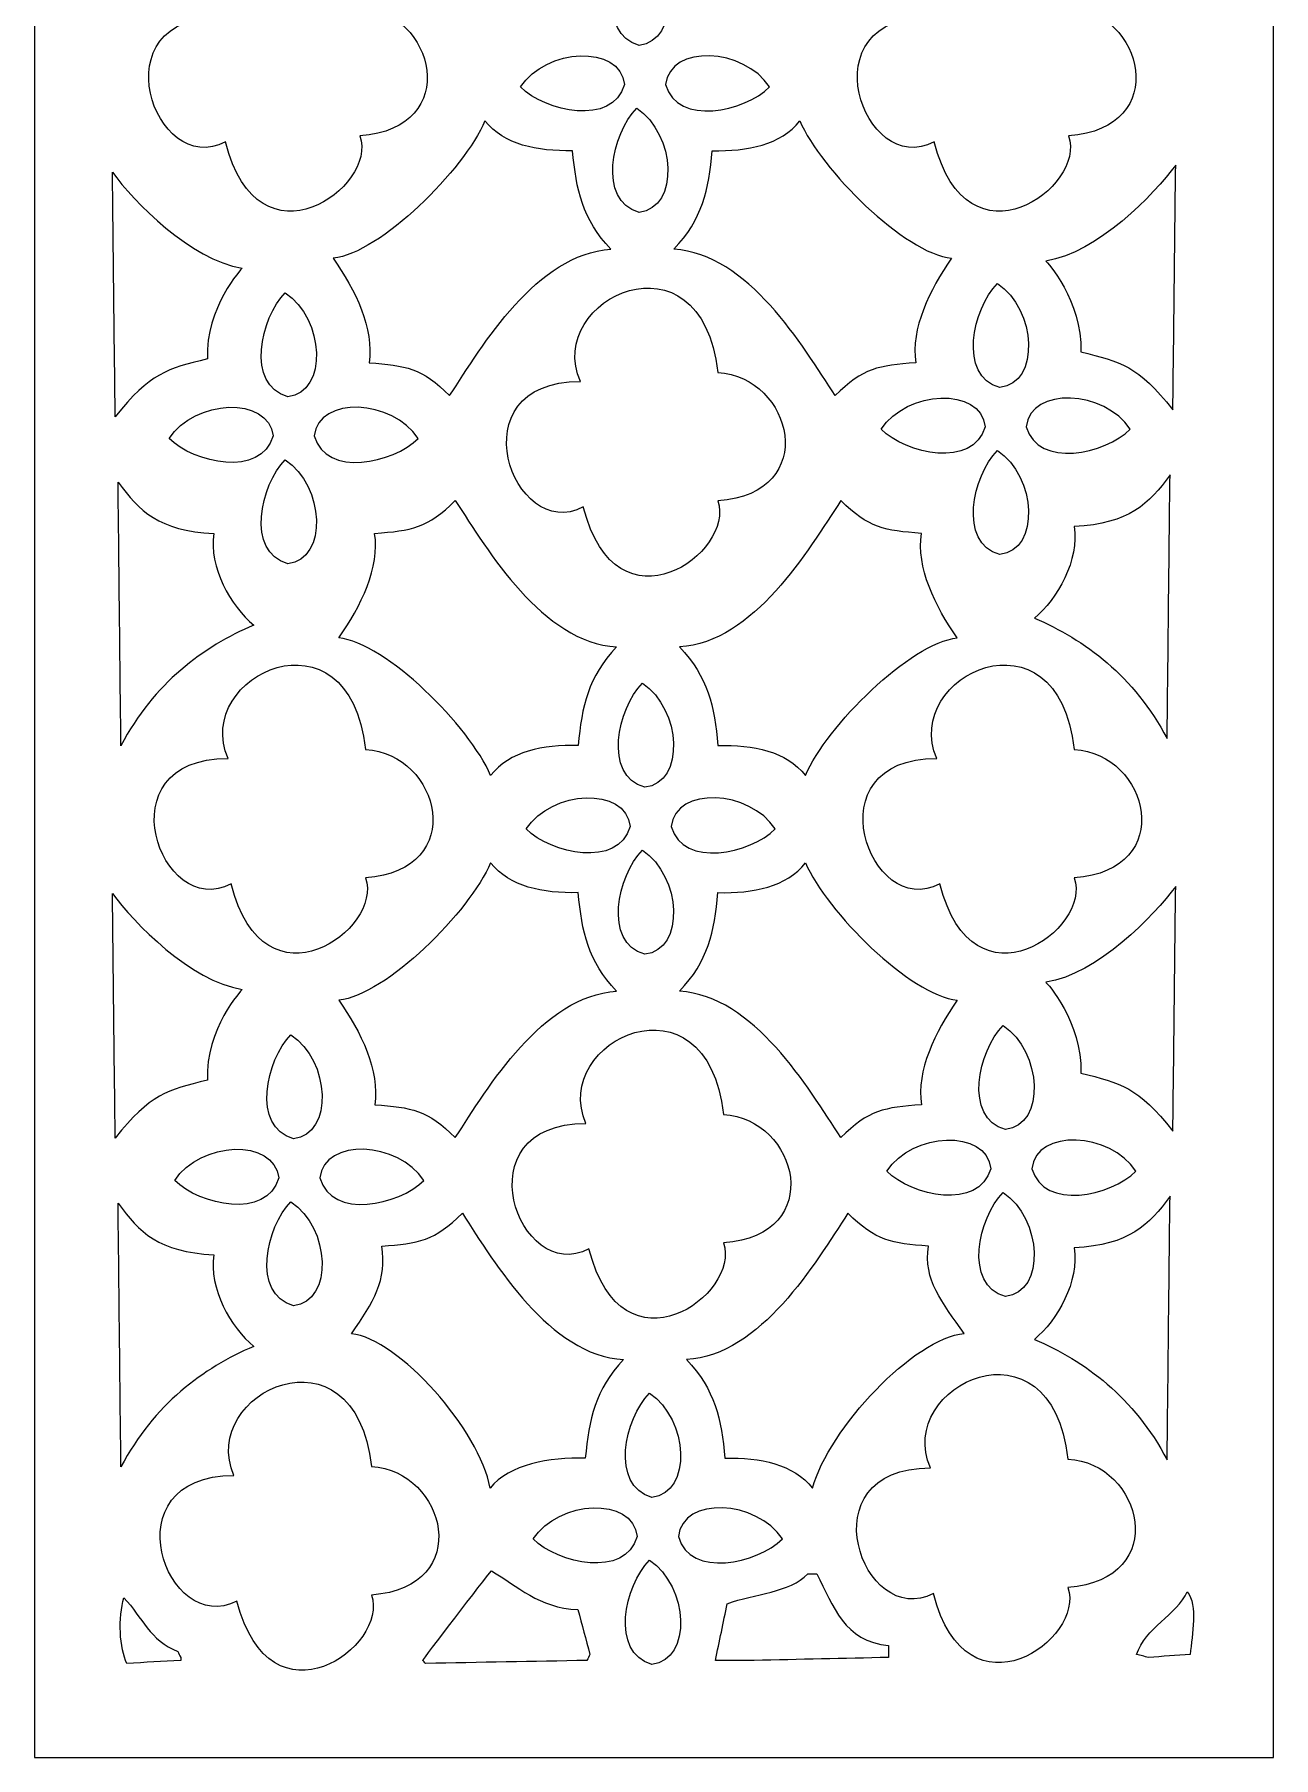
# Model space of a CAD drawing. Header units: centimetres. Extents: x -27.5 to -20.8, y -9.5 to 9.5.
# Drawn here: x -23.775 to -20.799, y -9.5 to -5.362 of the extents above; entities that cross this region are included whole.
import ezdxf

# ---------------------------------------------------------------- set-up
doc = ezdxf.new("R2010")
doc.units = ezdxf.units.CM
doc.header["$MEASUREMENT"] = 0
doc.layers.add('layer 1', color=7, linetype='Continuous')

msp = doc.modelspace()

# ---------------------------------------------------------------- linework, layer by layer
at = {"layer": 'layer 1', "color": 250, "lineweight": 9}
for points, knots in [([(-23.77503, 9.5), (-23.77503, 9.5), (-20.79884, 9.5), (-20.79884, 9.5), (-20.79884, 9.5), (-20.79884, 9.5), (-20.79884, -9.5), (-20.79884, -9.5), (-20.79884, -9.5), (-20.79884, -9.5), (-23.77503, -9.5), (-23.77503, -9.5), (-23.77503, -9.5), (-23.77503, -9.5), (-23.77503, 9.5), (-23.77503, 9.5)], [0, 0, 0, 0, 0.2, 0.2, 0.2, 0.2, 0.4, 0.4, 0.4, 0.4, 0.6, 0.6, 0.6, 0.6, 1, 1, 1, 1]), ([(-23.32351, -5.31877), (-23.6253, -5.31846), (-23.48585, -5.70957), (-23.31634, -5.62009), (-23.31634, -5.62009), (-23.23638, -5.93446), (-22.9496, -5.7291), (-22.99347, -5.6058), (-22.99347, -5.6058), (-22.74346, -5.58671), (-22.81469, -5.30687), (-22.99347, -5.29724), (-22.99347, -5.29724), (-23.03281, -4.9433), (-23.41033, -5.11959), (-23.32351, -5.31877)], [0, 0, 0, 0, 0.2, 0.2, 0.2, 0.2, 0.4, 0.4, 0.4, 0.4, 0.6, 0.6, 0.6, 0.6, 1, 1, 1, 1]), ([(-21.62119, -5.31877), (-21.92298, -5.31846), (-21.78353, -5.70957), (-21.61402, -5.62009), (-21.61402, -5.62009), (-21.53406, -5.93446), (-21.24728, -5.7291), (-21.29115, -5.6058), (-21.29115, -5.6058), (-21.04114, -5.58671), (-21.11237, -5.30687), (-21.29115, -5.29724), (-21.29115, -5.29724), (-21.33049, -4.9433), (-21.70801, -5.11959), (-21.62119, -5.31877)], [0, 0, 0, 0, 0.2, 0.2, 0.2, 0.2, 0.4, 0.4, 0.4, 0.4, 0.6, 0.6, 0.6, 0.6, 1, 1, 1, 1]), ([(-22.32843, -5.13836), (-22.38798, -5.1984), (-22.42354, -5.35938), (-22.32255, -5.38816), (-22.32255, -5.38816), (-22.22505, -5.37757), (-22.23454, -5.19962), (-22.32843, -5.13836)], [0, 0, 0, 0, 0.3333333, 0.3333333, 0.3333333, 0.3333333, 1, 1, 1, 1]), ([(-22.60772, -5.48811), (-22.54768, -5.54765), (-22.38669, -5.58322), (-22.35791, -5.48222), (-22.35791, -5.48222), (-22.3685, -5.38472), (-22.54646, -5.39421), (-22.60772, -5.48811)], [0, 0, 0, 0, 0.3333333, 0.3333333, 0.3333333, 0.3333333, 1, 1, 1, 1]), ([(-22.00914, -5.48811), (-22.06918, -5.54765), (-22.23017, -5.58322), (-22.25895, -5.48222), (-22.25895, -5.48222), (-22.24836, -5.38472), (-22.0704, -5.39421), (-22.00914, -5.48811)], [0, 0, 0, 0, 0.3333333, 0.3333333, 0.3333333, 0.3333333, 1, 1, 1, 1]), ([(-22.32843, -5.5394), (-22.38798, -5.59944), (-22.42354, -5.76042), (-22.32255, -5.78921), (-22.32255, -5.78921), (-22.22505, -5.77861), (-22.23454, -5.60066), (-22.32843, -5.5394)], [0, 0, 0, 0, 0.3333333, 0.3333333, 0.3333333, 0.3333333, 1, 1, 1, 1]), ([(-22.69288, -5.56935), (-22.64682, -5.62717), (-22.56793, -5.64316), (-22.48236, -5.64111), (-22.48236, -5.64111), (-22.47401, -5.73506), (-22.45879, -5.80577), (-22.39032, -5.87786), (-22.39032, -5.87786), (-22.56853, -5.88856), (-22.69913, -6.10843), (-22.77774, -6.22941), (-22.77774, -6.22941), (-22.84401, -6.16313), (-22.88288, -6.15681), (-22.97143, -6.15048), (-22.97143, -6.15048), (-22.95864, -6.06939), (-23.0042, -5.97526), (-23.05753, -5.89937), (-23.05753, -5.89937), (-22.94458, -5.8883), (-22.74271, -5.6864), (-22.69288, -5.56935)], [0, 0, 0, 0, 0.1428571, 0.1428571, 0.1428571, 0.1428571, 0.2857143, 0.2857143, 0.2857143, 0.2857143, 0.4285714, 0.4285714, 0.4285714, 0.4285714, 0.5714286, 0.5714286, 0.5714286, 0.5714286, 0.7142857, 0.7142857, 0.7142857, 0.7142857, 1, 1, 1, 1]), ([(-21.93664, -5.56935), (-21.9827, -5.62717), (-22.06159, -5.64316), (-22.14716, -5.64111), (-22.14716, -5.64111), (-22.15551, -5.73506), (-22.17074, -5.80577), (-22.2392, -5.87786), (-22.2392, -5.87786), (-22.061, -5.88856), (-21.93039, -6.10843), (-21.85179, -6.22941), (-21.85179, -6.22941), (-21.78551, -6.16313), (-21.74664, -6.15681), (-21.65809, -6.15048), (-21.65809, -6.15048), (-21.67089, -6.06939), (-21.62532, -5.97526), (-21.57199, -5.89937), (-21.57199, -5.89937), (-21.68494, -5.8883), (-21.88681, -5.6864), (-21.93664, -5.56935)], [0, 0, 0, 0, 0.1428571, 0.1428571, 0.1428571, 0.1428571, 0.2857143, 0.2857143, 0.2857143, 0.2857143, 0.4285714, 0.4285714, 0.4285714, 0.4285714, 0.5714286, 0.5714286, 0.5714286, 0.5714286, 0.7142857, 0.7142857, 0.7142857, 0.7142857, 1, 1, 1, 1]), ([(-23.58782, -5.69279), (-23.58543, -5.88649), (-23.58345, -6.08668), (-23.58106, -6.2804), (-23.58106, -6.2804), (-23.49705, -6.1741), (-23.45596, -6.16528), (-23.35976, -6.14107), (-23.35976, -6.14107), (-23.36463, -6.01845), (-23.27665, -5.9232), (-23.27599, -5.92315), (-23.27599, -5.92315), (-23.3999, -5.90396), (-23.53656, -5.76273), (-23.58782, -5.69279)], [0, 0, 0, 0, 0.2, 0.2, 0.2, 0.2, 0.4, 0.4, 0.4, 0.4, 0.6, 0.6, 0.6, 0.6, 1, 1, 1, 1]), ([(-21.0339, -5.67584), (-21.03629, -5.86954), (-21.03827, -6.06973), (-21.04066, -6.26344), (-21.04066, -6.26344), (-21.12467, -6.15714), (-21.16576, -6.14833), (-21.26196, -6.12412), (-21.26196, -6.12412), (-21.25709, -6.0015), (-21.34507, -5.90625), (-21.34573, -5.9062), (-21.34573, -5.9062), (-21.22182, -5.88701), (-21.08516, -5.74578), (-21.0339, -5.67584)], [0, 0, 0, 0, 0.2, 0.2, 0.2, 0.2, 0.4, 0.4, 0.4, 0.4, 0.6, 0.6, 0.6, 0.6, 1, 1, 1, 1]), ([(-22.46387, -6.19537), (-22.76567, -6.19506), (-22.62621, -6.58617), (-22.4567, -6.49669), (-22.4567, -6.49669), (-22.37674, -6.81106), (-22.08997, -6.6057), (-22.13383, -6.4824), (-22.13383, -6.4824), (-21.88382, -6.46331), (-21.95505, -6.18347), (-22.13383, -6.17384), (-22.13383, -6.17384), (-22.17318, -5.8199), (-22.55069, -5.99619), (-22.46387, -6.19537)], [0, 0, 0, 0, 0.2, 0.2, 0.2, 0.2, 0.4, 0.4, 0.4, 0.4, 0.6, 0.6, 0.6, 0.6, 1, 1, 1, 1]), ([(-23.17252, -5.98243), (-23.23207, -6.04247), (-23.26764, -6.20345), (-23.16664, -6.23224), (-23.16664, -6.23224), (-23.06914, -6.22164), (-23.07863, -6.04369), (-23.17252, -5.98243)], [0, 0, 0, 0, 0.3333333, 0.3333333, 0.3333333, 0.3333333, 1, 1, 1, 1]), ([(-21.46222, -5.96031), (-21.52177, -6.02035), (-21.55733, -6.18133), (-21.45634, -6.21012), (-21.45634, -6.21012), (-21.35883, -6.19952), (-21.36833, -6.02157), (-21.46222, -5.96031)], [0, 0, 0, 0, 0.3333333, 0.3333333, 0.3333333, 0.3333333, 1, 1, 1, 1]), ([(-21.7415, -6.31006), (-21.68146, -6.36961), (-21.52048, -6.40517), (-21.4917, -6.30418), (-21.4917, -6.30418), (-21.50229, -6.20668), (-21.68024, -6.21617), (-21.7415, -6.31006)], [0, 0, 0, 0, 0.3333333, 0.3333333, 0.3333333, 0.3333333, 1, 1, 1, 1]), ([(-21.14293, -6.31006), (-21.20297, -6.36961), (-21.36395, -6.40517), (-21.39274, -6.30418), (-21.39274, -6.30418), (-21.38214, -6.20668), (-21.20419, -6.21617), (-21.14293, -6.31006)], [0, 0, 0, 0, 0.3333333, 0.3333333, 0.3333333, 0.3333333, 1, 1, 1, 1]), ([(-23.45181, -6.33218), (-23.39177, -6.39173), (-23.23078, -6.42729), (-23.202, -6.3263), (-23.202, -6.3263), (-23.2126, -6.2288), (-23.39055, -6.23829), (-23.45181, -6.33218)], [0, 0, 0, 0, 0.3333333, 0.3333333, 0.3333333, 0.3333333, 1, 1, 1, 1]), ([(-22.85323, -6.33218), (-22.91328, -6.39173), (-23.07426, -6.42729), (-23.10304, -6.3263), (-23.10304, -6.3263), (-23.09245, -6.2288), (-22.9145, -6.23829), (-22.85323, -6.33218)], [0, 0, 0, 0, 0.3333333, 0.3333333, 0.3333333, 0.3333333, 1, 1, 1, 1]), ([(-21.46222, -6.36135), (-21.52177, -6.42139), (-21.55733, -6.58238), (-21.45634, -6.61116), (-21.45634, -6.61116), (-21.35883, -6.60057), (-21.36833, -6.42261), (-21.46222, -6.36135)], [0, 0, 0, 0, 0.3333333, 0.3333333, 0.3333333, 0.3333333, 1, 1, 1, 1]), ([(-23.17252, -6.38347), (-23.23207, -6.44351), (-23.26764, -6.6045), (-23.16664, -6.63328), (-23.16664, -6.63328), (-23.06914, -6.62269), (-23.07863, -6.44474), (-23.17252, -6.38347)], [0, 0, 0, 0, 0.3333333, 0.3333333, 0.3333333, 0.3333333, 1, 1, 1, 1]), ([(-23.57425, -6.4369), (-23.57186, -6.6306), (-23.56963, -6.87641), (-23.56724, -7.07013), (-23.56724, -7.07013), (-23.48819, -6.91938), (-23.36961, -6.83251), (-23.24833, -6.78055), (-23.24833, -6.78055), (-23.30362, -6.73563), (-23.3569, -6.63994), (-23.3441, -6.56083), (-23.3441, -6.56083), (-23.4771, -6.55336), (-23.52299, -6.50684), (-23.57425, -6.4369)], [0, 0, 0, 0, 0.2, 0.2, 0.2, 0.2, 0.4, 0.4, 0.4, 0.4, 0.6, 0.6, 0.6, 0.6, 1, 1, 1, 1]), ([(-21.04748, -6.41995), (-21.04987, -6.61365), (-21.05209, -6.85946), (-21.05448, -7.05317), (-21.05448, -7.05317), (-21.13354, -6.90243), (-21.25211, -6.81556), (-21.3734, -6.7636), (-21.3734, -6.7636), (-21.3181, -6.71868), (-21.26482, -6.62299), (-21.27762, -6.54388), (-21.27762, -6.54388), (-21.14463, -6.53641), (-21.09874, -6.48989), (-21.04748, -6.41995)], [0, 0, 0, 0, 0.2, 0.2, 0.2, 0.2, 0.4, 0.4, 0.4, 0.4, 0.6, 0.6, 0.6, 0.6, 1, 1, 1, 1]), ([(-22.67933, -7.14127), (-22.63328, -7.08345), (-22.55439, -7.06746), (-22.46882, -7.06951), (-22.46882, -7.06951), (-22.46046, -6.97556), (-22.44524, -6.90485), (-22.37678, -6.83276), (-22.37678, -6.83276), (-22.55498, -6.82206), (-22.68559, -6.60219), (-22.76419, -6.48121), (-22.76419, -6.48121), (-22.83047, -6.54749), (-22.86934, -6.55381), (-22.95789, -6.56014), (-22.95789, -6.56014), (-22.94509, -6.64123), (-22.99066, -6.73536), (-23.04398, -6.81125), (-23.04398, -6.81125), (-22.93104, -6.82232), (-22.72917, -7.02422), (-22.67933, -7.14127)], [0, 0, 0, 0, 0.1428571, 0.1428571, 0.1428571, 0.1428571, 0.2857143, 0.2857143, 0.2857143, 0.2857143, 0.4285714, 0.4285714, 0.4285714, 0.4285714, 0.5714286, 0.5714286, 0.5714286, 0.5714286, 0.7142857, 0.7142857, 0.7142857, 0.7142857, 1, 1, 1, 1]), ([(-21.9231, -7.14127), (-21.96916, -7.08345), (-22.04805, -7.06746), (-22.13361, -7.06951), (-22.13361, -7.06951), (-22.14197, -6.97556), (-22.15719, -6.90485), (-22.22566, -6.83276), (-22.22566, -6.83276), (-22.04745, -6.82206), (-21.91684, -6.60219), (-21.83824, -6.48121), (-21.83824, -6.48121), (-21.77196, -6.54749), (-21.7331, -6.55381), (-21.64454, -6.56014), (-21.64454, -6.56014), (-21.65734, -6.64123), (-21.61178, -6.73536), (-21.55845, -6.81125), (-21.55845, -6.81125), (-21.67139, -6.82232), (-21.87326, -7.02422), (-21.9231, -7.14127)], [0, 0, 0, 0, 0.1428571, 0.1428571, 0.1428571, 0.1428571, 0.2857143, 0.2857143, 0.2857143, 0.2857143, 0.4285714, 0.4285714, 0.4285714, 0.4285714, 0.5714286, 0.5714286, 0.5714286, 0.5714286, 0.7142857, 0.7142857, 0.7142857, 0.7142857, 1, 1, 1, 1]), ([(-23.30993, -7.10065), (-23.61172, -7.10035), (-23.47227, -7.49146), (-23.30276, -7.40197), (-23.30276, -7.40197), (-23.2228, -7.71635), (-22.93602, -7.51099), (-22.97989, -7.38769), (-22.97989, -7.38769), (-22.72988, -7.3686), (-22.80111, -7.08875), (-22.97989, -7.07913), (-22.97989, -7.07913), (-23.01924, -6.72519), (-23.39675, -6.90148), (-23.30993, -7.10065)], [0, 0, 0, 0, 0.2, 0.2, 0.2, 0.2, 0.4, 0.4, 0.4, 0.4, 0.6, 0.6, 0.6, 0.6, 1, 1, 1, 1]), ([(-21.60761, -7.10065), (-21.9094, -7.10035), (-21.76995, -7.49146), (-21.60044, -7.40197), (-21.60044, -7.40197), (-21.52048, -7.71635), (-21.2337, -7.51099), (-21.27757, -7.38769), (-21.27757, -7.38769), (-21.02756, -7.3686), (-21.09879, -7.08875), (-21.27757, -7.07913), (-21.27757, -7.07913), (-21.31692, -6.72519), (-21.69443, -6.90148), (-21.60761, -7.10065)], [0, 0, 0, 0, 0.2, 0.2, 0.2, 0.2, 0.4, 0.4, 0.4, 0.4, 0.6, 0.6, 0.6, 0.6, 1, 1, 1, 1]), ([(-22.31485, -6.92024), (-22.3744, -6.98028), (-22.40997, -7.14127), (-22.30897, -7.17005), (-22.30897, -7.17005), (-22.21147, -7.15946), (-22.22096, -6.98151), (-22.31485, -6.92024)], [0, 0, 0, 0, 0.3333333, 0.3333333, 0.3333333, 0.3333333, 1, 1, 1, 1]), ([(-22.59414, -7.26999), (-22.5341, -7.32954), (-22.37311, -7.36511), (-22.34433, -7.26411), (-22.34433, -7.26411), (-22.35493, -7.16661), (-22.53288, -7.1761), (-22.59414, -7.26999)], [0, 0, 0, 0, 0.3333333, 0.3333333, 0.3333333, 0.3333333, 1, 1, 1, 1]), ([(-21.99557, -7.26999), (-22.05561, -7.32954), (-22.21659, -7.36511), (-22.24537, -7.26411), (-22.24537, -7.26411), (-22.23478, -7.16661), (-22.05683, -7.1761), (-21.99557, -7.26999)], [0, 0, 0, 0, 0.3333333, 0.3333333, 0.3333333, 0.3333333, 1, 1, 1, 1]), ([(-22.31485, -7.32129), (-22.3744, -7.38133), (-22.40997, -7.54231), (-22.30897, -7.57109), (-22.30897, -7.57109), (-22.21147, -7.5605), (-22.22096, -7.38255), (-22.31485, -7.32129)], [0, 0, 0, 0, 0.3333333, 0.3333333, 0.3333333, 0.3333333, 1, 1, 1, 1]), ([(-22.6793, -7.35124), (-22.63324, -7.40906), (-22.55435, -7.42505), (-22.46879, -7.42299), (-22.46879, -7.42299), (-22.46043, -7.51695), (-22.44521, -7.58766), (-22.37674, -7.65975), (-22.37674, -7.65975), (-22.55495, -7.67044), (-22.68556, -7.89032), (-22.76416, -8.0113), (-22.76416, -8.0113), (-22.83044, -7.94502), (-22.8693, -7.93869), (-22.95786, -7.93237), (-22.95786, -7.93237), (-22.94506, -7.85128), (-22.99062, -7.75715), (-23.04395, -7.68126), (-23.04395, -7.68126), (-22.93101, -7.67019), (-22.72914, -7.46829), (-22.6793, -7.35124)], [0, 0, 0, 0, 0.1428571, 0.1428571, 0.1428571, 0.1428571, 0.2857143, 0.2857143, 0.2857143, 0.2857143, 0.4285714, 0.4285714, 0.4285714, 0.4285714, 0.5714286, 0.5714286, 0.5714286, 0.5714286, 0.7142857, 0.7142857, 0.7142857, 0.7142857, 1, 1, 1, 1]), ([(-21.92307, -7.35124), (-21.96912, -7.40906), (-22.04801, -7.42505), (-22.13358, -7.42299), (-22.13358, -7.42299), (-22.14194, -7.51695), (-22.15716, -7.58766), (-22.22562, -7.65975), (-22.22562, -7.65975), (-22.04742, -7.67044), (-21.91681, -7.89032), (-21.83821, -8.0113), (-21.83821, -8.0113), (-21.77193, -7.94502), (-21.73306, -7.93869), (-21.64451, -7.93237), (-21.64451, -7.93237), (-21.65731, -7.85128), (-21.61174, -7.75715), (-21.55842, -7.68126), (-21.55842, -7.68126), (-21.67136, -7.67019), (-21.87323, -7.46829), (-21.92307, -7.35124)], [0, 0, 0, 0, 0.1428571, 0.1428571, 0.1428571, 0.1428571, 0.2857143, 0.2857143, 0.2857143, 0.2857143, 0.4285714, 0.4285714, 0.4285714, 0.4285714, 0.5714286, 0.5714286, 0.5714286, 0.5714286, 0.7142857, 0.7142857, 0.7142857, 0.7142857, 1, 1, 1, 1]), ([(-23.58782, -7.42491), (-23.58543, -7.61861), (-23.58345, -7.8188), (-23.58106, -8.01252), (-23.58106, -8.01252), (-23.49705, -7.90622), (-23.45596, -7.8974), (-23.35976, -7.8732), (-23.35976, -7.8732), (-23.36463, -7.75057), (-23.27665, -7.65532), (-23.27599, -7.65527), (-23.27599, -7.65527), (-23.3999, -7.63609), (-23.53656, -7.49485), (-23.58782, -7.42491)], [0, 0, 0, 0, 0.2, 0.2, 0.2, 0.2, 0.4, 0.4, 0.4, 0.4, 0.6, 0.6, 0.6, 0.6, 1, 1, 1, 1]), ([(-21.0339, -7.40796), (-21.03629, -7.60166), (-21.03827, -7.80185), (-21.04066, -7.99556), (-21.04066, -7.99556), (-21.12467, -7.88927), (-21.16576, -7.88045), (-21.26196, -7.85624), (-21.26196, -7.85624), (-21.25709, -7.73362), (-21.34507, -7.63837), (-21.34573, -7.63832), (-21.34573, -7.63832), (-21.22182, -7.61913), (-21.08516, -7.4779), (-21.0339, -7.40796)], [0, 0, 0, 0, 0.2, 0.2, 0.2, 0.2, 0.4, 0.4, 0.4, 0.4, 0.6, 0.6, 0.6, 0.6, 1, 1, 1, 1]), ([(-22.45029, -7.97726), (-22.75209, -7.97695), (-22.61263, -8.36806), (-22.44312, -8.27858), (-22.44312, -8.27858), (-22.36316, -8.59295), (-22.07639, -8.38759), (-22.12026, -8.26429), (-22.12026, -8.26429), (-21.87025, -8.2452), (-21.94147, -7.96536), (-22.12026, -7.95573), (-22.12026, -7.95573), (-22.1596, -7.60179), (-22.53712, -7.77808), (-22.45029, -7.97726)], [0, 0, 0, 0, 0.2, 0.2, 0.2, 0.2, 0.4, 0.4, 0.4, 0.4, 0.6, 0.6, 0.6, 0.6, 1, 1, 1, 1]), ([(-23.15895, -7.76432), (-23.21849, -7.82436), (-23.25406, -7.98534), (-23.15306, -8.01413), (-23.15306, -8.01413), (-23.05556, -8.00353), (-23.06505, -7.82558), (-23.15895, -7.76432)], [0, 0, 0, 0, 0.3333333, 0.3333333, 0.3333333, 0.3333333, 1, 1, 1, 1]), ([(-21.44864, -7.7422), (-21.50819, -7.80224), (-21.54375, -7.96322), (-21.44276, -7.99201), (-21.44276, -7.99201), (-21.34526, -7.98141), (-21.35475, -7.80346), (-21.44864, -7.7422)], [0, 0, 0, 0, 0.3333333, 0.3333333, 0.3333333, 0.3333333, 1, 1, 1, 1]), ([(-23.43823, -8.11407), (-23.37819, -8.17362), (-23.21721, -8.20918), (-23.18842, -8.10819), (-23.18842, -8.10819), (-23.19902, -8.01069), (-23.37697, -8.02018), (-23.43823, -8.11407)], [0, 0, 0, 0, 0.3333333, 0.3333333, 0.3333333, 0.3333333, 1, 1, 1, 1]), ([(-22.83966, -8.11407), (-22.8997, -8.17362), (-23.06068, -8.20918), (-23.08946, -8.10819), (-23.08946, -8.10819), (-23.07887, -8.01069), (-22.90092, -8.02018), (-22.83966, -8.11407)], [0, 0, 0, 0, 0.3333333, 0.3333333, 0.3333333, 0.3333333, 1, 1, 1, 1]), ([(-21.72793, -8.09195), (-21.66789, -8.1515), (-21.5069, -8.18706), (-21.47812, -8.08607), (-21.47812, -8.08607), (-21.48871, -7.98856), (-21.66666, -7.99806), (-21.72793, -8.09195)], [0, 0, 0, 0, 0.3333333, 0.3333333, 0.3333333, 0.3333333, 1, 1, 1, 1]), ([(-21.12935, -8.09195), (-21.18939, -8.1515), (-21.35038, -8.18706), (-21.37916, -8.08607), (-21.37916, -8.08607), (-21.36856, -7.98856), (-21.19061, -7.99806), (-21.12935, -8.09195)], [0, 0, 0, 0, 0.3333333, 0.3333333, 0.3333333, 0.3333333, 1, 1, 1, 1]), ([(-21.44864, -8.14324), (-21.50819, -8.20328), (-21.54375, -8.36427), (-21.44276, -8.39305), (-21.44276, -8.39305), (-21.34526, -8.38245), (-21.35475, -8.2045), (-21.44864, -8.14324)], [0, 0, 0, 0, 0.3333333, 0.3333333, 0.3333333, 0.3333333, 1, 1, 1, 1]), ([(-23.57425, -8.16902), (-23.57186, -8.36272), (-23.56963, -8.60853), (-23.56724, -8.80225), (-23.56724, -8.80225), (-23.48819, -8.6515), (-23.36961, -8.56463), (-23.24833, -8.51267), (-23.24833, -8.51267), (-23.30362, -8.46775), (-23.3569, -8.37206), (-23.3441, -8.29295), (-23.3441, -8.29295), (-23.4771, -8.28548), (-23.52299, -8.23896), (-23.57425, -8.16902)], [0, 0, 0, 0, 0.2, 0.2, 0.2, 0.2, 0.4, 0.4, 0.4, 0.4, 0.6, 0.6, 0.6, 0.6, 1, 1, 1, 1]), ([(-23.15895, -8.16536), (-23.21849, -8.2254), (-23.25406, -8.38639), (-23.15306, -8.41517), (-23.15306, -8.41517), (-23.05556, -8.40458), (-23.06505, -8.22662), (-23.15895, -8.16536)], [0, 0, 0, 0, 0.3333333, 0.3333333, 0.3333333, 0.3333333, 1, 1, 1, 1]), ([(-22.68054, -8.85296), (-22.63448, -8.79514), (-22.53744, -8.77916), (-22.45187, -8.78121), (-22.45187, -8.78121), (-22.44351, -8.68725), (-22.42829, -8.61655), (-22.35983, -8.54446), (-22.35983, -8.54446), (-22.53803, -8.53376), (-22.66864, -8.31389), (-22.74724, -8.19291), (-22.74724, -8.19291), (-22.81352, -8.25919), (-22.85239, -8.26551), (-22.94094, -8.27183), (-22.94094, -8.27183), (-22.92814, -8.35293), (-22.9603, -8.40647), (-23.01363, -8.48236), (-23.01363, -8.48236), (-22.90068, -8.49343), (-22.70444, -8.71508), (-22.68054, -8.85296)], [0, 0, 0, 0, 0.1428571, 0.1428571, 0.1428571, 0.1428571, 0.2857143, 0.2857143, 0.2857143, 0.2857143, 0.4285714, 0.4285714, 0.4285714, 0.4285714, 0.5714286, 0.5714286, 0.5714286, 0.5714286, 0.7142857, 0.7142857, 0.7142857, 0.7142857, 1, 1, 1, 1]), ([(-21.90615, -8.85296), (-21.9522, -8.79514), (-22.03109, -8.77916), (-22.11666, -8.78121), (-22.11666, -8.78121), (-22.12502, -8.68725), (-22.14024, -8.61655), (-22.20871, -8.54446), (-22.20871, -8.54446), (-22.0305, -8.53376), (-21.89989, -8.31389), (-21.82129, -8.19291), (-21.82129, -8.19291), (-21.75501, -8.25919), (-21.71614, -8.26551), (-21.62759, -8.27183), (-21.62759, -8.27183), (-21.64039, -8.35293), (-21.59508, -8.406), (-21.54175, -8.48189), (-21.54175, -8.48189), (-21.66182, -8.49126), (-21.86733, -8.71039), (-21.90615, -8.85296)], [0, 0, 0, 0, 0.1428571, 0.1428571, 0.1428571, 0.1428571, 0.2857143, 0.2857143, 0.2857143, 0.2857143, 0.4285714, 0.4285714, 0.4285714, 0.4285714, 0.5714286, 0.5714286, 0.5714286, 0.5714286, 0.7142857, 0.7142857, 0.7142857, 0.7142857, 1, 1, 1, 1]), ([(-21.04748, -8.15207), (-21.04987, -8.34577), (-21.05209, -8.59158), (-21.05448, -8.78529), (-21.05448, -8.78529), (-21.13354, -8.63455), (-21.25211, -8.54768), (-21.3734, -8.49572), (-21.3734, -8.49572), (-21.3181, -8.4508), (-21.26482, -8.35511), (-21.27762, -8.276), (-21.27762, -8.276), (-21.14463, -8.26853), (-21.09874, -8.22201), (-21.04748, -8.15207)], [0, 0, 0, 0, 0.2, 0.2, 0.2, 0.2, 0.4, 0.4, 0.4, 0.4, 0.6, 0.6, 0.6, 0.6, 1, 1, 1, 1]), ([(-21.62298, -8.80459), (-21.92478, -8.80428), (-21.78532, -9.19539), (-21.61581, -9.10591), (-21.61581, -9.10591), (-21.53585, -9.42028), (-21.24908, -9.21492), (-21.29295, -9.09162), (-21.29295, -9.09162), (-21.04294, -9.07253), (-21.11416, -8.79269), (-21.29295, -8.78306), (-21.29295, -8.78306), (-21.33229, -8.42912), (-21.70981, -8.60541), (-21.62298, -8.80459)], [0, 0, 0, 0, 0.2, 0.2, 0.2, 0.2, 0.4, 0.4, 0.4, 0.4, 0.6, 0.6, 0.6, 0.6, 1, 1, 1, 1]), ([(-23.29579, -8.82276), (-23.59759, -8.82245), (-23.45813, -9.21356), (-23.28862, -9.12408), (-23.28862, -9.12408), (-23.20866, -9.43845), (-22.92189, -9.23309), (-22.96576, -9.10979), (-22.96576, -9.10979), (-22.71575, -9.0907), (-22.78697, -8.81086), (-22.96576, -8.80123), (-22.96576, -8.80123), (-23.0051, -8.44729), (-23.38261, -8.62358), (-23.29579, -8.82276)], [0, 0, 0, 0, 0.2, 0.2, 0.2, 0.2, 0.4, 0.4, 0.4, 0.4, 0.6, 0.6, 0.6, 0.6, 1, 1, 1, 1]), ([(-22.29792, -8.62536), (-22.35747, -8.6854), (-22.39303, -8.84639), (-22.29204, -8.87517), (-22.29204, -8.87517), (-22.19454, -8.86457), (-22.20403, -8.68662), (-22.29792, -8.62536)], [0, 0, 0, 0, 0.3333333, 0.3333333, 0.3333333, 0.3333333, 1, 1, 1, 1]), ([(-22.5772, -8.97511), (-22.51716, -9.03466), (-22.35618, -9.07022), (-22.3274, -8.96923), (-22.3274, -8.96923), (-22.33799, -8.87173), (-22.51594, -8.88122), (-22.5772, -8.97511)], [0, 0, 0, 0, 0.3333333, 0.3333333, 0.3333333, 0.3333333, 1, 1, 1, 1]), ([(-21.97863, -8.97511), (-22.03867, -9.03466), (-22.19966, -9.07022), (-22.22844, -8.96923), (-22.22844, -8.96923), (-22.21784, -8.87173), (-22.03989, -8.88122), (-21.97863, -8.97511)], [0, 0, 0, 0, 0.3333333, 0.3333333, 0.3333333, 0.3333333, 1, 1, 1, 1]), ([(-22.46957, -9.14484), (-22.56453, -9.14032), (-22.61438, -9.08823), (-22.67761, -9.05158), (-22.67761, -9.05158), (-22.69273, -9.06939), (-22.84206, -9.26535), (-22.84262, -9.26682), (-22.84262, -9.26682), (-22.84023, -9.26921), (-22.83784, -9.2716), (-22.83545, -9.27399), (-22.83545, -9.27399), (-22.70634, -9.2716), (-22.57717, -9.26921), (-22.44804, -9.26682), (-22.44804, -9.26682), (-22.44565, -9.26202), (-22.44326, -9.25724), (-22.44087, -9.25246), (-22.44087, -9.25246), (-22.45043, -9.2166), (-22.45999, -9.18071), (-22.46957, -9.14484)], [0, 0, 0, 0, 0.1428571, 0.1428571, 0.1428571, 0.1428571, 0.2857143, 0.2857143, 0.2857143, 0.2857143, 0.4285714, 0.4285714, 0.4285714, 0.4285714, 0.5714286, 0.5714286, 0.5714286, 0.5714286, 0.7142857, 0.7142857, 0.7142857, 0.7142857, 1, 1, 1, 1]), ([(-22.29792, -9.02641), (-22.35747, -9.08645), (-22.39303, -9.24743), (-22.29204, -9.27621), (-22.29204, -9.27621), (-22.19454, -9.26562), (-22.20403, -9.08767), (-22.29792, -9.02641)], [0, 0, 0, 0, 0.3333333, 0.3333333, 0.3333333, 0.3333333, 1, 1, 1, 1]), ([(-21.91713, -9.05875), (-21.96154, -9.10416), (-22.04437, -9.10672), (-22.11083, -9.1305), (-22.11083, -9.1305), (-22.12041, -9.17593), (-22.12997, -9.22138), (-22.13953, -9.26682), (-22.13953, -9.26682), (-22.10844, -9.26682), (-22.07735, -9.26682), (-22.04627, -9.26682), (-22.04627, -9.26682), (-21.93866, -9.26443), (-21.83102, -9.26202), (-21.72342, -9.25963), (-21.72342, -9.25963), (-21.72342, -9.25007), (-21.72342, -9.2405), (-21.72342, -9.23094), (-21.72342, -9.23094), (-21.83009, -9.22077), (-21.85619, -9.13666), (-21.89561, -9.05875), (-21.89561, -9.05875), (-21.90278, -9.05875), (-21.90996, -9.05875), (-21.91713, -9.05875)], [0, 0, 0, 0, 0.125, 0.125, 0.125, 0.125, 0.25, 0.25, 0.25, 0.25, 0.375, 0.375, 0.375, 0.375, 0.5, 0.5, 0.5, 0.5, 0.625, 0.625, 0.625, 0.625, 0.75, 0.75, 0.75, 0.75, 1, 1, 1, 1]), ([(-21.00598, -9.1018), (-21.03177, -9.15722), (-21.1076, -9.18944), (-21.12795, -9.25246), (-21.12795, -9.25246), (-21.11838, -9.25485), (-21.10881, -9.25724), (-21.09925, -9.25963), (-21.09925, -9.25963), (-21.06577, -9.25724), (-21.03229, -9.25485), (-20.9988, -9.25246), (-20.9988, -9.25246), (-20.99508, -9.20285), (-20.97988, -9.13566), (-21.00598, -9.1018)], [0, 0, 0, 0, 0.2, 0.2, 0.2, 0.2, 0.4, 0.4, 0.4, 0.4, 0.6, 0.6, 0.6, 0.6, 1, 1, 1, 1]), ([(-23.56007, -9.11614), (-23.57453, -9.16362), (-23.57101, -9.23836), (-23.5529, -9.27399), (-23.5529, -9.27399), (-23.50985, -9.2716), (-23.46679, -9.26921), (-23.42375, -9.26682), (-23.42375, -9.26682), (-23.42375, -9.26443), (-23.42375, -9.26202), (-23.42375, -9.25963), (-23.42375, -9.25963), (-23.42614, -9.25485), (-23.42853, -9.25007), (-23.43092, -9.24529), (-23.43092, -9.24529), (-23.49758, -9.21802), (-23.51609, -9.16457), (-23.56007, -9.11614)], [0, 0, 0, 0, 0.1666667, 0.1666667, 0.1666667, 0.1666667, 0.3333333, 0.3333333, 0.3333333, 0.3333333, 0.5, 0.5, 0.5, 0.5, 0.6666667, 0.6666667, 0.6666667, 0.6666667, 1, 1, 1, 1])]:
    msp.add_open_spline(points, degree=3, knots=knots, dxfattribs=at)

doc.saveas('drawing.dxf')
